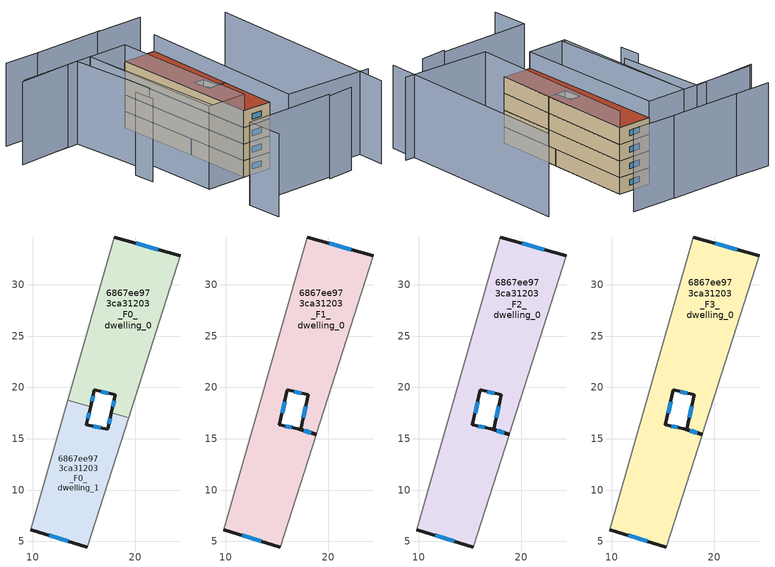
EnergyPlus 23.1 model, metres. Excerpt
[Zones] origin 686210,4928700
6867ee973ca31203_F0_dwelling_0
 floor ground (EU_floor_Construction): 24.38,32.83 19.33,17.07 17.66,17.55 18.05,19.3 16,19.76 15.63,18.13 13.41,18.76 17.96,34.66 z0
 wall outside (EU_wall_Construction): 15.63,18.13 16,19.76 18.05,19.3 17.66,17.55 / 24.38,32.83 17.96,34.66 z0:3
 wall adiabatic (EU_wall_Construction): 17.96,34.66 13.41,18.76 / 19.33,17.07 24.38,32.83 z0:3
 wall to 6867ee973ca31203_F0_dwelling_1 (EU_wall_Construction): 13.41,18.76 15.63,18.13 / 17.66,17.55 19.33,17.07 z0:3
 window (EU_Window_Construction): 16.68,19.61 17.37,19.45 / 15.75,18.67 15.88,19.22 / 22.24,33.44 20.1,34.05 / 17.92,18.72 17.79,18.13 z1:2
6867ee973ca31203_F0_dwelling_1
 floor ground (EU_floor_Construction): 19.33,17.07 15.3,4.46 9.8,6.15 13.41,18.76 15.63,18.13 15.23,16.38 17.29,15.91 17.66,17.55 z0
 wall outside (EU_wall_Construction): 17.66,17.55 17.29,15.91 15.23,16.38 15.63,18.13 / 9.8,6.15 15.3,4.46 z0:3
 wall adiabatic (EU_wall_Construction): 15.3,4.46 19.33,17.07 / 13.41,18.76 9.8,6.15 z0:3
 window (EU_Window_Construction): 15.36,16.96 15.5,17.55 / 16.6,16.07 15.92,16.22 / 17.53,17 17.41,16.46 / 11.63,5.59 13.47,5.03 z1:2
 roof outside (EU_roof_Construction): 18.8,15.4 18.81,15.45 17.29,15.93 17.29,15.91 17,15.98 z3
6867ee973ca31203_F1_dwelling_0
 floor to 6867ee973ca31203_F0_dwelling_0 (EU_floor_Construction): 24.38,32.83 19.33,17.07 17.66,17.55 18.05,19.3 16,19.76 15.63,18.13 13.41,18.76 17.96,34.66 z3
 floor to 6867ee973ca31203_F0_dwelling_1 (EU_floor_Construction): 15.63,18.13 15.23,16.38 17,15.98 18.8,15.4 15.3,4.46 9.8,6.15 13.41,18.76 z3; 19.33,17.07 18.81,15.45 17.29,15.93 17.66,17.55 z3
 wall outside (EU_wall_Construction): 17,15.98 15.23,16.38 16,19.76 18.05,19.3 17.29,15.93 18.81,15.45 / 17,15.98 18.8,15.4 / 9.8,6.15 15.3,4.46 / 24.38,32.83 17.96,34.66 z3:6
 wall adiabatic (EU_wall_Construction): 15.3,4.46 18.8,15.4 / 17.96,34.66 9.8,6.15 / 18.81,15.45 24.38,32.83 z3:6
 window (EU_Window_Construction): 17.8,18.18 17.55,17.06 / 16.68,19.61 17.37,19.45 / 15.49,17.51 15.74,18.63 / 16.41,16.11 15.82,16.25 / 17.6,15.79 18.2,15.59 / 11.63,5.59 13.47,5.03 / 22.24,33.44 20.1,34.05 / 17.8,15.77 18.31,15.61 z4:5
6867ee973ca31203_F2_dwelling_0
 floor to 6867ee973ca31203_F1_dwelling_0 (EU_floor_Construction): 24.38,32.83 18.81,15.45 17.29,15.93 18.05,19.3 16,19.76 15.23,16.38 17,15.98 18.8,15.4 15.3,4.46 9.8,6.15 17.96,34.66 z6
 wall outside (EU_wall_Construction): 17,15.98 15.23,16.38 16,19.76 18.05,19.3 17.29,15.93 18.81,15.45 / 17,15.98 18.8,15.4 / 9.8,6.15 15.3,4.46 / 24.38,32.83 17.96,34.66 z6:9
 wall adiabatic (EU_wall_Construction): 15.3,4.46 18.8,15.4 / 17.96,34.66 9.8,6.15 / 18.81,15.45 24.38,32.83 z6:9
 window (EU_Window_Construction): 17.8,18.18 17.55,17.06 / 16.68,19.61 17.37,19.45 / 15.49,17.51 15.74,18.63 / 16.41,16.11 15.82,16.25 / 17.6,15.79 18.2,15.59 / 11.63,5.59 13.47,5.03 / 22.24,33.44 20.1,34.05 / 17.8,15.77 18.31,15.61 z7:8
6867ee973ca31203_F3_dwelling_0
 floor to 6867ee973ca31203_F2_dwelling_0 (EU_floor_Construction): 24.38,32.83 18.81,15.45 17.29,15.93 18.05,19.3 16,19.76 15.23,16.38 17,15.98 18.8,15.4 15.3,4.46 9.8,6.15 17.96,34.66 z9
 wall outside (EU_wall_Construction): 17,15.98 15.23,16.38 16,19.76 18.05,19.3 17.29,15.93 18.81,15.45 / 17,15.98 18.8,15.4 / 9.8,6.15 15.3,4.46 / 24.38,32.83 17.96,34.66 z9:12
 wall adiabatic (EU_wall_Construction): 15.3,4.46 18.8,15.4 / 17.96,34.66 9.8,6.15 / 18.81,15.45 24.38,32.83 z9:12
 window (EU_Window_Construction): 17.8,18.18 17.55,17.06 / 16.68,19.61 17.37,19.45 / 15.49,17.51 15.74,18.63 / 16.41,16.11 15.82,16.25 / 17.6,15.79 18.2,15.59 / 11.63,5.59 13.47,5.03 / 22.24,33.44 20.1,34.05 / 17.8,15.77 18.31,15.61 z10:11
 roof outside (EU_roof_Construction): 15.3,4.46 18.8,15.4 17,15.98 15.23,16.38 16,19.76 18.05,19.3 17.29,15.93 18.81,15.45 24.38,32.83 17.96,34.66 9.8,6.15 z12
shading: 27,-10.22 39.14,27.99 / 30.45,-5.56 13.8,-0.23 / 13.8,-0.23 24.38,32.83 / 29.71,38.92 20.62,41.63 / 21,41.54 7.4,45.24 / 16.83,-6.44 21.98,-7.51 / -2.03,-8.04 -0.19,-1.21 / -0.19,-1.21 17.36,-5.96 / 0.96,21.99 0.03,18.07 / -4.28,40.75 10.42,36.92 / 10.42,36.92 2.95,8.26 / -5,40.58 7.65,37.72 / 7.65,37.72 3.9,21.13 / 7.4,45.24 0.52,47.28 / 10.39,36.82 17.96,34.66 / 17.96,34.66 9.84,6.14 / 9.84,6.14 2.27,8.3 / 2.27,8.3 10.39,36.82 z0:15
[Building]
EU S2 Campaign: North Axis=0; Terrain=City; Solar Distribution=FullExterior
[Site:Location]
Bologna: Latitude=44.5; Longitude=11.25; Time Zone=1; Elevation=37
[SizingPeriod:WeatherFileDays]
AnnualSizingPeriod: Begin Month=1; Begin Day of Month=1; End Month=12; End Day of Month=31; Day of Week for Start Day=Monday; Use Weather File Daylight Saving Period=No; Use Weather File Rain and Snow Indicators=No
[MATERIAL]
EU_InternalMass_Material: Roughness=MediumRough; Thickness=0.1; Conductivity=1; Density=1800; Specific Heat=900; Thermal Absorptance=0.9; Solar Absorptance=0.7; Visible Absorptance=0.7
[MATERIAL:NOMASS] Roughness=MediumRough; Thermal Absorptance=0.9; Solar Absorptance=0.7; Visible Absorptance=0.7
Name | Thermal Resistance
EU_wall_NoMass | 0.937881
EU_roof_NoMass | 0.548572
EU_floor_NoMass | 0.71348
[WINDOWMATERIAL:SIMPLEGLAZINGSYSTEM]
EU_Window_SimpleGlazing: UFactor=4.25633; Solar Heat Gain Coefficient=0.85; Visible Transmittance=0.85
[CONSTRUCTION]
EU_wall_Construction: EU_wall_NoMass
EU_roof_Construction: EU_roof_NoMass
EU_floor_Construction: EU_floor_NoMass
EU_InternalMass_Construction: EU_InternalMass_Material
EU_Window_Construction: EU_Window_SimpleGlazing
[ZONE] Type=1; Multiplier=1; Ceiling Height=autocalculate; Floor Area=autocalculate; Part of Total Floor Area=Yes
Name | Volume
6867ee973ca31203_F0_dwelling_0 | 307.529
6867ee973ca31203_F1_dwelling_0 | 531.784
6867ee973ca31203_F2_dwelling_0; 6867ee973ca31203_F3_dwelling_0 | 531.789
6867ee973ca31203_F0_dwelling_1 | 224.515
[INTERNALMASS] Construction=EU_InternalMass_Construction
Name | Zone or ZoneList | Surface Area
6867ee973ca31203_F0_dwelling_0_EU_InternalMass | 6867ee973ca31203_F0_dwelling_0 | 102.51
6867ee973ca31203_F0_dwelling_1_EU_InternalMass | 6867ee973ca31203_F0_dwelling_1 | 74.8384
6867ee973ca31203_F1_dwelling_0_EU_InternalMass | 6867ee973ca31203_F1_dwelling_0 | 177.263
6867ee973ca31203_F2_dwelling_0_EU_InternalMass | 6867ee973ca31203_F2_dwelling_0 | 177.263
6867ee973ca31203_F3_dwelling_0_EU_InternalMass | 6867ee973ca31203_F3_dwelling_0 | 177.263
[OTHEREQUIPMENT] Fuel Type=Electricity; Design Level Calculation Method=Watts/Area; Power per Zone Floor Area=1; Fraction Latent=0; Fraction Radiant=0; Fraction Lost=0; Carbon Dioxide Generation Rate=0; EndUse Subcategory=EU_Step8_InternalGains
Name | Zone or ZoneList or Space or SpaceList | Schedule
EU_Step8_InternalGain_6867ee973ca31203_F0_dwelling_0_f000 | 6867ee973ca31203_F0_dwelling_0 | EU_Step8_GainSchedule_6867ee973ca31203_F0_dwelling_0_f000
EU_Step8_InternalGain_6867ee973ca31203_F0_dwelling_1_f000 | 6867ee973ca31203_F0_dwelling_1 | EU_Step8_GainSchedule_6867ee973ca31203_F0_dwelling_1_f000
EU_Step8_InternalGain_6867ee973ca31203_F1_dwelling_0_f000 | 6867ee973ca31203_F1_dwelling_0 | EU_Step8_GainSchedule_6867ee973ca31203_F1_dwelling_0_f000
EU_Step8_InternalGain_6867ee973ca31203_F2_dwelling_0_f000 | 6867ee973ca31203_F2_dwelling_0 | EU_Step8_GainSchedule_6867ee973ca31203_F2_dwelling_0_f000
EU_Step8_InternalGain_6867ee973ca31203_F3_dwelling_0_f000 | 6867ee973ca31203_F3_dwelling_0 | EU_Step8_GainSchedule_6867ee973ca31203_F3_dwelling_0_f000
[ZONEVENTILATION:DESIGNFLOWRATE] Schedule=EU_AlwaysOn; Design Flow Rate Calculation Method=AirChanges/Hour; Air Changes per Hour=0.687892; Ventilation Type=Natural; Fan Pressure Rise=0; Fan Total Efficiency=1; Constant Term Coefficient=1; Temperature Term Coefficient=0; Velocity Term Coefficient=0; Velocity Squared Term Coefficient=0; Minimum Indoor Temperature=-100; Maximum Indoor Temperature=100; Delta Temperature=-100; Minimum Outdoor Temperature=-100; Maximum Outdoor Temperature=100; Maximum Wind Speed=40
Name | Zone or ZoneList or Space or SpaceList
EU_ConstantAir_6867ee973ca31203_F0_dwelling_0 | 6867ee973ca31203_F0_dwelling_0
EU_ConstantAir_6867ee973ca31203_F0_dwelling_1 | 6867ee973ca31203_F0_dwelling_1
EU_ConstantAir_6867ee973ca31203_F1_dwelling_0 | 6867ee973ca31203_F1_dwelling_0
EU_ConstantAir_6867ee973ca31203_F2_dwelling_0 | 6867ee973ca31203_F2_dwelling_0
EU_ConstantAir_6867ee973ca31203_F3_dwelling_0 | 6867ee973ca31203_F3_dwelling_0
[HVACTEMPLATE:THERMOSTAT] Constant Heating Setpoint=20; Constant Cooling Setpoint=50
EU_HeatOnly_6867ee973ca31203_F0_dwelling_0; EU_HeatOnly_6867ee973ca31203_F0_dwelling_1; EU_HeatOnly_6867ee973ca31203_F1_dwelling_0; EU_HeatOnly_6867ee973ca31203_F2_dwelling_0; EU_HeatOnly_6867ee973ca31203_F3_dwelling_0
[HVACTEMPLATE:ZONE:IDEALLOADSAIRSYSTEM] System Availability Schedule=EU_AlwaysOn; Maximum Heating Supply Air Temperature=50; Minimum Cooling Supply Air Temperature=13; Maximum Heating Supply Air Humidity Ratio=0.0156; Minimum Cooling Supply Air Humidity Ratio=0.0077; Heating Limit=NoLimit; Cooling Limit=NoLimit; Heating Availability Schedule=EU_AlwaysOn; Cooling Availability Schedule=EU_CoolingOff; Dehumidification Control Type=ConstantSensibleHeatRatio; Cooling Sensible Heat Ratio=0.7; Dehumidification Setpoint=60; Humidification Control Type=None; Humidification Setpoint=30; Outdoor Air Method=None; Outdoor Air Flow Rate per Person=0.00944; Outdoor Air Flow Rate per Zone Floor Area=0; Outdoor Air Flow Rate per Zone=0; Demand Controlled Ventilation Type=None; Outdoor Air Economizer Type=NoEconomizer; Heat Recovery Type=None; Sensible Heat Recovery Effectiveness=0.7; Latent Heat Recovery Effectiveness=0.65
Name | Template Thermostat
6867ee973ca31203_F0_dwelling_0 | EU_HeatOnly_6867ee973ca31203_F0_dwelling_0
6867ee973ca31203_F0_dwelling_1 | EU_HeatOnly_6867ee973ca31203_F0_dwelling_1
6867ee973ca31203_F1_dwelling_0 | EU_HeatOnly_6867ee973ca31203_F1_dwelling_0
6867ee973ca31203_F2_dwelling_0 | EU_HeatOnly_6867ee973ca31203_F2_dwelling_0
6867ee973ca31203_F3_dwelling_0 | EU_HeatOnly_6867ee973ca31203_F3_dwelling_0
[SIZING:ZONE] Zone Cooling Design Supply Air Temperature Input Method=SupplyAirTemperature; Zone Cooling Design Supply Air Temperature=13; Zone Heating Design Supply Air Temperature Input Method=SupplyAirTemperature; Zone Heating Design Supply Air Temperature=50; Zone Cooling Design Supply Air Humidity Ratio=0.008; Zone Heating Design Supply Air Humidity Ratio=0.008; Cooling Design Air Flow Method=DesignDay; Cooling Design Air Flow Rate=0; Cooling Minimum Air Flow per Zone Floor Area=0.000762; Cooling Minimum Air Flow=0; Cooling Minimum Air Flow Fraction=0.2; Heating Design Air Flow Method=DesignDay; Heating Design Air Flow Rate=0; Heating Maximum Air Flow per Zone Floor Area=0.002032; Heating Maximum Air Flow=0.141576; Heating Maximum Air Flow Fraction=0.3; Account for Dedicated Outdoor Air System=No; Dedicated Outdoor Air System Control Strategy=NeutralSupplyAir; Dedicated Outdoor Air Low Setpoint Temperature for Design=autosize; Dedicated Outdoor Air High Setpoint Temperature for Design=autosize; Zone Load Sizing Method=Sensible Load Only No Latent Load; Zone Latent Cooling Design Supply Air Humidity Ratio Input Method=HumidityRatioDifference; Zone Cooling Design Supply Air Humidity Ratio Difference=0.005; Zone Latent Heating Design Supply Air Humidity Ratio Input Method=HumidityRatioDifference; Zone Humidification Design Supply Air Humidity Ratio Difference=0.005
6867ee973ca31203_F0_dwelling_0; 6867ee973ca31203_F0_dwelling_1; 6867ee973ca31203_F1_dwelling_0; 6867ee973ca31203_F2_dwelling_0; 6867ee973ca31203_F3_dwelling_0
[SCHEDULE:CONSTANT]
Name | Hourly Value
EU_AlwaysOn | 1
EU_CoolingOff | 0
[SCHEDULE:FILE] Column Number=1; Rows to Skip at Top=0; Number of Hours of Data=8760; Column Separator=Comma; Interpolate to Timestep=No; Minutes per Item=60; Adjust Schedule for Daylight Savings=Yes
Name | File
EU_Step8_GainSchedule_6867ee973ca31203_F0_dwelling_0_f000 | ../../schedules/6867ee973ca31203/6867ee973ca31203_F0_dwelling_0_f000_gain.csv
EU_Step8_GainSchedule_6867ee973ca31203_F0_dwelling_1_f000 | ../../schedules/6867ee973ca31203/6867ee973ca31203_F0_dwelling_1_f000_gain.csv
EU_Step8_GainSchedule_6867ee973ca31203_F1_dwelling_0_f000 | ../../schedules/6867ee973ca31203/6867ee973ca31203_F1_dwelling_0_f000_gain.csv
EU_Step8_GainSchedule_6867ee973ca31203_F2_dwelling_0_f000 | ../../schedules/6867ee973ca31203/6867ee973ca31203_F2_dwelling_0_f000_gain.csv
EU_Step8_GainSchedule_6867ee973ca31203_F3_dwelling_0_f000 | ../../schedules/6867ee973ca31203/6867ee973ca31203_F3_dwelling_0_f000_gain.csv
